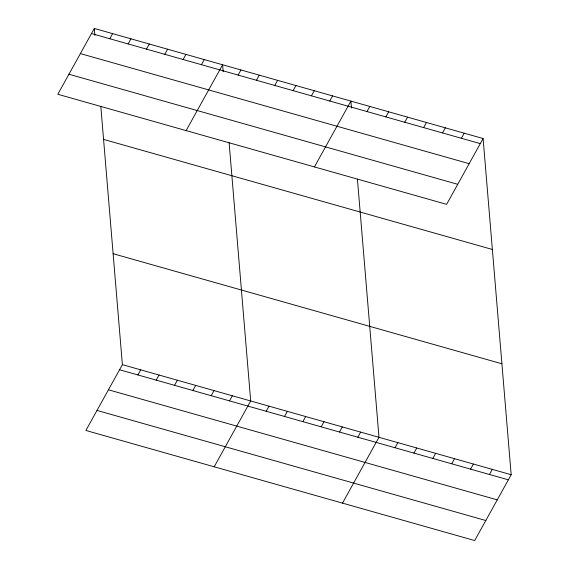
<?xml version="1.0" encoding="UTF-8"?>
<svg xmlns="http://www.w3.org/2000/svg" width="569" height="569" viewBox="0 0 569 569"><rect width="100%" height="100%" fill="white"/><g stroke="black" fill="none" stroke-linecap="round" stroke-linejoin="round"><path stroke-width="0.85" d="M94.312 28.45L57.825 94.276L446.615 204.349L483.102 138.53L94.312 28.45L94.888 35.385M109.81 38.742L112.634 33.642M128.139 43.934L130.962 38.827M146.468 49.126L149.291 44.019M164.797 54.311L167.62 49.204M183.126 59.503L185.949 54.396M201.454 64.688L204.278 59.589M186.12 130.6L222.607 64.774L223.19 71.708M238.112 75.072L240.936 69.966M256.441 80.257L259.265 75.158M274.77 85.45L277.594 80.343M100.82 106.46L122.385 364.651L85.898 430.47L474.688 540.55L511.175 474.724L483.102 138.53M293.099 90.642L295.923 85.535M137.883 374.943L140.714 369.836M311.428 95.827L314.252 90.72M156.212 380.135L159.043 375.028M329.75 101.019L332.581 95.912M174.541 385.32L177.372 380.213M314.422 166.923L350.909 101.104L351.493 108.039M192.87 390.512L195.7 385.405M366.969 111.552L369.793 106.446M211.199 395.697L214.029 390.597M385.853 116.901L388.677 111.794M229.527 400.889L232.358 395.782M404.737 122.25L407.568 117.143M214.2 466.8L250.687 400.974L229.122 142.783M266.185 411.266L269.016 406.166M423.621 127.591L426.451 122.491M284.514 416.458L287.345 411.351M442.504 132.94L445.335 127.833M302.843 421.65L305.674 416.544M461.388 138.288L464.219 133.182M321.172 426.835L324.003 421.729M339.501 432.027L342.332 426.921M357.83 437.212L360.661 432.113M342.502 503.124L378.99 437.298L357.424 179.107M395.042 447.753L397.873 442.646M413.926 453.095L416.757 447.995M432.81 458.443L435.641 453.337M451.694 463.792L454.524 458.685M470.577 469.141L473.408 464.034M489.468 474.482L492.292 469.382M91.481 33.557L480.272 143.63M80.371 53.593L469.162 163.673M68.927 74.233L457.725 184.313M103.572 139.398L492.37 249.471M113.117 253.703L501.915 363.783M122.385 364.651L511.175 474.724M119.554 369.75L508.352 479.831M108.451 389.793L497.242 499.866M97.007 410.434L485.798 520.514"/></g></svg>
